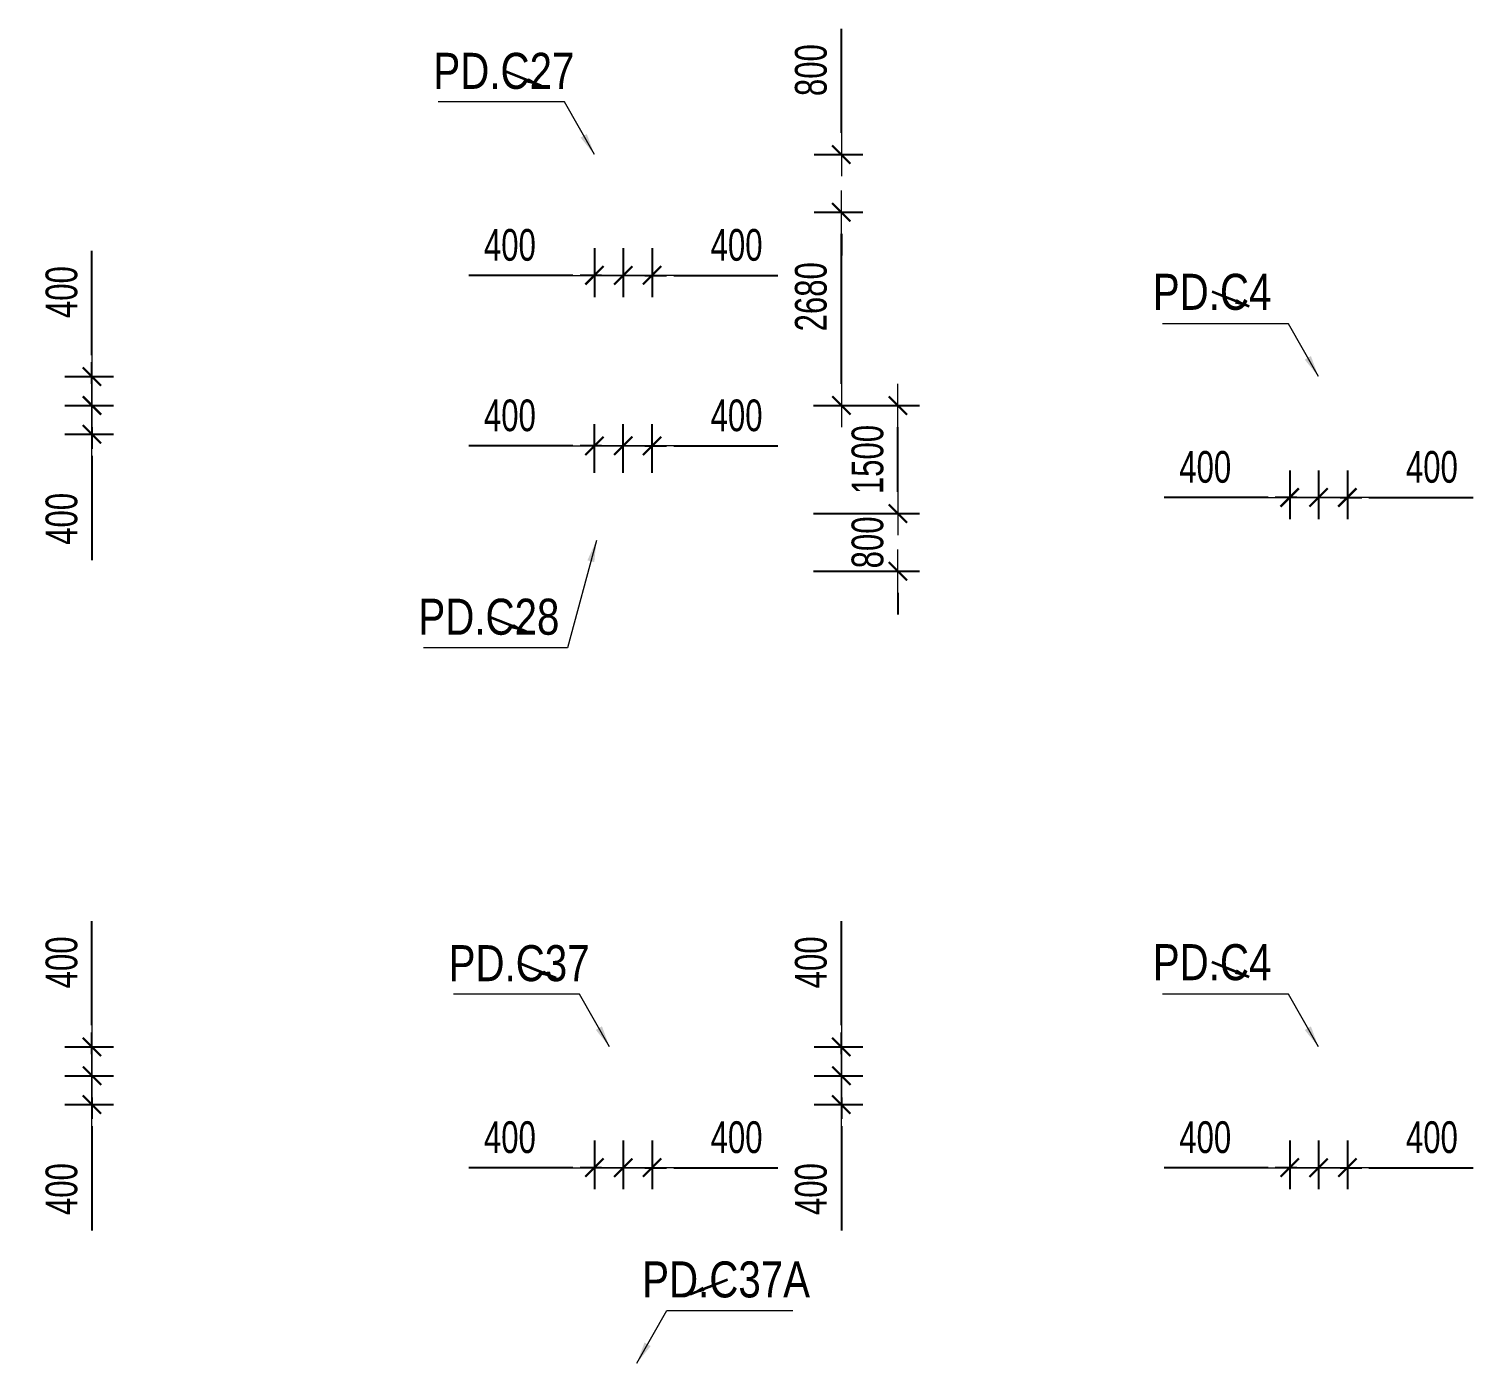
# Model space of a CAD drawing. Header units: millimetres. Extents: x -259680 to 286077, y -1281 to 94455.
# Drawn here: x 173701 to 193745, y 42713 to 61225 of the extents above; entities that cross this region are included whole.
import ezdxf
from ezdxf.enums import TextEntityAlignment as Align

# ---------------------------------------------------------------- set-up
doc = ezdxf.new("R2010")
doc.units = ezdxf.units.MM
doc.layers.get('Defpoints').update_dxf_attribs({"color": 151, "lineweight": 9})
for name, color, linetype, lineweight in [('$0$C1', 20, 'Continuous', 35), ('$1$NDC_S_ANNO', 7, 'Continuous', 20), ('$1$NDC_S_DIM', 1, 'Continuous', 15), ('NDC_S_DIM', 1, 'Continuous', 15)]:
    doc.layers.add(name, color=color, linetype=linetype, lineweight=lineweight)
doc.styles.add('$1$NDC_DIM', font='', dxfattribs={"width": 0.75})
doc.styles.add('$2$ARIAL', font='arial.ttf', dxfattribs={"width": 0.8})
doc.styles.add('NDC_DIM', font='', dxfattribs={"width": 0.75})
doc.styles.get('$1$NDC_DIM').set_extended_font_data('Dotum')
doc.styles.get('NDC_DIM').set_extended_font_data('Dotum')
doc.dimstyles.new('$0$NDC_dim_150', dxfattribs={"dimscale": 150, "dimtxt": 2.2, "dimasz": 1.5, "dimexe": 1.5, "dimexo": 2.5, "dimgap": 1, "dimtad": 1, "dimdec": 0, "dimzin": 0, "dimdsep": 46, "dimtxsty": '$1$NDC_DIM', "dimblk": '$1$DIMMARK', "dimcen": 0.09, "dimdle": 1.2, "dimclrd": 1, "dimclre": 1, "dimclrt": 3, "dimadec": 0, "dimazin": 0, "dimtfac": 1, "dimtdec": 0, "dimtix": 1, "dimtofl": 0, "dimtmove": 0, "dimatfit": 3, "dimfxl": 6, "dimfxlon": 1, "dimtolj": 1, "dimtzin": 0, "dimarcsym": 0})
doc.dimstyles.new('$1$NDC_dim_iso', dxfattribs={"dimtxt": 2.2, "dimasz": 1, "dimexe": 1.5, "dimexo": 2.5, "dimgap": 1, "dimtad": 1, "dimdec": 0, "dimzin": 0, "dimdsep": 46, "dimtxsty": '$1$NDC_DIM', "dimblk": '$1$DIMMARK', "dimcen": 0.09, "dimdle": 1.2, "dimclrd": 1, "dimclre": 1, "dimclrt": 3, "dimadec": 0, "dimazin": 0, "dimtfac": 1, "dimtdec": 0, "dimtix": 1, "dimtofl": 0, "dimtmove": 0, "dimatfit": 3, "dimfxl": 6, "dimfxlon": 1, "dimtolj": 1, "dimtzin": 0, "dimarcsym": 0})
doc.dimstyles.new('NDC_dim_200', dxfattribs={"dimscale": 200, "dimtxt": 2.2, "dimasz": 1.5, "dimexe": 1.5, "dimexo": 2.5, "dimgap": 1, "dimtad": 1, "dimdec": 0, "dimzin": 0, "dimdsep": 46, "dimtxsty": 'NDC_DIM', "dimblk": 'DIMMARK', "dimcen": 0.09, "dimdle": 1.2, "dimclrd": 1, "dimclre": 1, "dimclrt": 3, "dimadec": 0, "dimazin": 0, "dimtfac": 1, "dimtdec": 0, "dimtix": 1, "dimtofl": 0, "dimtmove": 0, "dimatfit": 3, "dimfxl": 6, "dimfxlon": 1, "dimtolj": 1, "dimtzin": 0, "dimarcsym": 0})

# ---------------------------------------------------------------- blocks, each defined once
blk = doc.blocks.new('$1$DIMMARK')
at = {"layer": '$1$NDC_S_DIM', "color": 1}
blk.add_line((-1.5, 0), (1, 0), dxfattribs=at)
at = {"layer": '$1$NDC_S_DIM', "color": 2, "const_width": 0.1}
blk.add_lwpolyline([(-0.424, -0.424), (0.424, 0.424)], dxfattribs=at)
blk = doc.blocks.new('DIMMARK')
at = {"layer": 'NDC_S_DIM', "color": 1}
blk.add_line((-1.5, 0), (1, 0), dxfattribs=at)
at = {"layer": 'NDC_S_DIM', "color": 2, "const_width": 0.1}
blk.add_lwpolyline([(-0.424, -0.424), (0.424, 0.424)], dxfattribs=at)
blk = doc.blocks.new('*D792')
at = {"layer": 'Defpoints', "color": 0, "ltscale": 100, "transparency": 16777216}
for p in [(191600, 55600), (192000, 55600), (192000, 54724)]:
    blk.add_point(p, dxfattribs=at)
at = {"layer": 'NDC_S_DIM', "color": 1, "lineweight": -2, "ltscale": 100, "transparency": 16777216}
for p, q in [((191600, 55100), (191600, 54424)), ((192000, 55100), (192000, 54424)), ((191300, 54724), (191000, 54724)), ((192300, 54724), (193745, 54724))]:
    blk.add_line(p, q, dxfattribs=at)
at = {"layer": 'NDC_S_DIM', "color": 1, "lineweight": -2, "ltscale": 100, "transparency": 16777216, "xscale": 300, "yscale": 300, "zscale": 300}
blk.add_blockref('DIMMARK', (191600, 54724), dxfattribs=at)
at = {"layer": 'NDC_S_DIM', "color": 1, "lineweight": -2, "ltscale": 100, "transparency": 16777216, "xscale": 300, "yscale": 300, "zscale": 300, "rotation": 180}
blk.add_blockref('DIMMARK', (192000, 54724), dxfattribs=at)
at = {"layer": 'NDC_S_DIM', "color": 3, "ltscale": 100, "transparency": 16777216, "insert": (193173, 55145), "char_height": 440, "attachment_point": 5, "style": 'NDC_DIM'}
blk.add_mtext('\\A1;400', dxfattribs=at)
blk = doc.blocks.new('*D793')
at = {"layer": 'Defpoints', "color": 0, "ltscale": 100, "transparency": 16777216}
for p in [(191200, 55600), (191600, 55600), (191600, 54724)]:
    blk.add_point(p, dxfattribs=at)
at = {"layer": 'NDC_S_DIM', "color": 1, "lineweight": -2, "ltscale": 100, "transparency": 16777216}
for p, q in [((191200, 55100), (191200, 54424)), ((191600, 55100), (191600, 54424)), ((190900, 54724), (189455, 54724)), ((191900, 54724), (192200, 54724))]:
    blk.add_line(p, q, dxfattribs=at)
at = {"layer": 'NDC_S_DIM', "color": 1, "lineweight": -2, "ltscale": 100, "transparency": 16777216, "xscale": 300, "yscale": 300, "zscale": 300}
blk.add_blockref('DIMMARK', (191200, 54724), dxfattribs=at)
at = {"layer": 'NDC_S_DIM', "color": 1, "lineweight": -2, "ltscale": 100, "transparency": 16777216, "xscale": 300, "yscale": 300, "zscale": 300, "rotation": 180}
blk.add_blockref('DIMMARK', (191600, 54724), dxfattribs=at)
at = {"layer": 'NDC_S_DIM', "color": 3, "ltscale": 100, "transparency": 16777216, "insert": (190027, 55145), "char_height": 440, "attachment_point": 5, "style": 'NDC_DIM'}
blk.add_mtext('\\A1;400', dxfattribs=at)
blk = doc.blocks.new('*D796')
at = {"layer": 'Defpoints', "color": 0, "ltscale": 100, "transparency": 16777216}
for p in [(181950, 58681), (182350, 58681), (182350, 57805)]:
    blk.add_point(p, dxfattribs=at)
at = {"layer": 'NDC_S_DIM', "color": 1, "lineweight": -2, "ltscale": 100, "transparency": 16777216}
for p, q in [((181950, 58181), (181950, 57505)), ((182350, 58181), (182350, 57505)), ((181650, 57805), (181350, 57805)), ((182650, 57805), (184095, 57805))]:
    blk.add_line(p, q, dxfattribs=at)
at = {"layer": 'NDC_S_DIM', "color": 1, "lineweight": -2, "ltscale": 100, "transparency": 16777216, "xscale": 300, "yscale": 300, "zscale": 300}
blk.add_blockref('DIMMARK', (181950, 57805), dxfattribs=at)
at = {"layer": 'NDC_S_DIM', "color": 1, "lineweight": -2, "ltscale": 100, "transparency": 16777216, "xscale": 300, "yscale": 300, "zscale": 300, "rotation": 180}
blk.add_blockref('DIMMARK', (182350, 57805), dxfattribs=at)
at = {"layer": 'NDC_S_DIM', "color": 3, "ltscale": 100, "transparency": 16777216, "insert": (183523, 58225), "char_height": 440, "attachment_point": 5, "style": 'NDC_DIM'}
blk.add_mtext('\\A1;400', dxfattribs=at)
blk = doc.blocks.new('*D797')
at = {"layer": 'Defpoints', "color": 0, "ltscale": 100, "transparency": 16777216}
for p in [(181550, 58681), (181950, 58681), (181950, 57805)]:
    blk.add_point(p, dxfattribs=at)
at = {"layer": 'NDC_S_DIM', "color": 1, "lineweight": -2, "ltscale": 100, "transparency": 16777216}
for p, q in [((181550, 58181), (181550, 57505)), ((181950, 58181), (181950, 57505)), ((181250, 57805), (179805, 57805)), ((182250, 57805), (182550, 57805))]:
    blk.add_line(p, q, dxfattribs=at)
at = {"layer": 'NDC_S_DIM', "color": 1, "lineweight": -2, "ltscale": 100, "transparency": 16777216, "xscale": 300, "yscale": 300, "zscale": 300}
blk.add_blockref('DIMMARK', (181550, 57805), dxfattribs=at)
at = {"layer": 'NDC_S_DIM', "color": 1, "lineweight": -2, "ltscale": 100, "transparency": 16777216, "xscale": 300, "yscale": 300, "zscale": 300, "rotation": 180}
blk.add_blockref('DIMMARK', (181950, 57805), dxfattribs=at)
at = {"layer": 'NDC_S_DIM', "color": 3, "ltscale": 100, "transparency": 16777216, "insert": (180377, 58225), "char_height": 440, "attachment_point": 5, "style": 'NDC_DIM'}
blk.add_mtext('\\A1;400', dxfattribs=at)
blk = doc.blocks.new('*D798')
at = {"layer": 'Defpoints', "color": 0, "ltscale": 100, "transparency": 16777216}
for p in [(184101, 59481), (184977, 59481), (184101, 58681)]:
    blk.add_point(p, dxfattribs=at)
at = {"layer": 'NDC_S_DIM', "color": 1, "lineweight": -2, "ltscale": 100, "transparency": 16777216}
for p, q in [((184977, 59781), (184977, 61225)), ((184601, 59481), (185277, 59481)), ((184601, 58681), (185277, 58681)), ((184977, 58381), (184977, 58081))]:
    blk.add_line(p, q, dxfattribs=at)
at = {"layer": 'NDC_S_DIM', "color": 1, "lineweight": -2, "ltscale": 100, "transparency": 16777216, "xscale": 300, "yscale": 300, "zscale": 300}
for p, rotation in [((184977, 59481), 270), ((184977, 58681), 90)]:
    blk.add_blockref('DIMMARK', p, dxfattribs=dict(at, rotation=rotation))
at = {"layer": 'NDC_S_DIM', "color": 3, "ltscale": 100, "transparency": 16777216, "insert": (184556, 60653), "char_height": 440, "attachment_point": 5, "rotation": 90, "style": 'NDC_DIM'}
blk.add_mtext('\\A1;800', dxfattribs=at)
blk = doc.blocks.new('*D799')
at = {"layer": 'Defpoints', "color": 0, "ltscale": 100, "transparency": 16777216}
for p in [(184101, 58681), (184977, 58681), (184101, 56001)]:
    blk.add_point(p, dxfattribs=at)
at = {"layer": 'NDC_S_DIM', "color": 1, "lineweight": -2, "ltscale": 100, "transparency": 16777216}
for p, q in [((184601, 58681), (185277, 58681)), ((184977, 56301), (184977, 58381)), ((184601, 56001), (185277, 56001))]:
    blk.add_line(p, q, dxfattribs=at)
at = {"layer": 'NDC_S_DIM', "color": 1, "lineweight": -2, "ltscale": 100, "transparency": 16777216, "xscale": 300, "yscale": 300, "zscale": 300}
for p, rotation in [((184977, 58681), 90), ((184977, 56001), 270)]:
    blk.add_blockref('DIMMARK', p, dxfattribs=dict(at, rotation=rotation))
at = {"layer": 'NDC_S_DIM', "color": 3, "ltscale": 100, "transparency": 16777216, "insert": (184556, 57508), "char_height": 440, "attachment_point": 5, "rotation": 90, "style": 'NDC_DIM'}
blk.add_mtext('\\A1;2680', dxfattribs=at)
blk = doc.blocks.new('*D802')
at = {"layer": 'Defpoints', "color": 0, "ltscale": 100, "transparency": 16777216}
for p in [(173701, 56400), (174577, 56400), (173701, 56000)]:
    blk.add_point(p, dxfattribs=at)
at = {"layer": 'NDC_S_DIM', "color": 1, "lineweight": -2, "ltscale": 100, "transparency": 16777216}
for p, q in [((174577, 56700), (174577, 58145)), ((174201, 56400), (174877, 56400)), ((174201, 56000), (174877, 56000)), ((174577, 55700), (174577, 55400))]:
    blk.add_line(p, q, dxfattribs=at)
at = {"layer": 'NDC_S_DIM', "color": 1, "lineweight": -2, "ltscale": 100, "transparency": 16777216, "xscale": 300, "yscale": 300, "zscale": 300}
for p, rotation in [((174577, 56400), 270), ((174577, 56000), 90)]:
    blk.add_blockref('DIMMARK', p, dxfattribs=dict(at, rotation=rotation))
at = {"layer": 'NDC_S_DIM', "color": 3, "ltscale": 100, "transparency": 16777216, "insert": (174156, 57573), "char_height": 440, "attachment_point": 5, "rotation": 90, "style": 'NDC_DIM'}
blk.add_mtext('\\A1;400', dxfattribs=at)
blk = doc.blocks.new('*D803')
at = {"layer": 'Defpoints', "color": 0, "ltscale": 100, "transparency": 16777216}
for p in [(173701, 56000), (174577, 56000), (173701, 55600)]:
    blk.add_point(p, dxfattribs=at)
at = {"layer": 'NDC_S_DIM', "color": 1, "lineweight": -2, "ltscale": 100, "transparency": 16777216}
for p, q in [((174577, 56300), (174577, 56600)), ((174201, 56000), (174877, 56000)), ((174201, 55600), (174877, 55600)), ((174577, 55300), (174577, 53855))]:
    blk.add_line(p, q, dxfattribs=at)
at = {"layer": 'NDC_S_DIM', "color": 1, "lineweight": -2, "ltscale": 100, "transparency": 16777216, "xscale": 300, "yscale": 300, "zscale": 300}
for p, rotation in [((174577, 56000), 270), ((174577, 55600), 90)]:
    blk.add_blockref('DIMMARK', p, dxfattribs=dict(at, rotation=rotation))
at = {"layer": 'NDC_S_DIM', "color": 3, "ltscale": 100, "transparency": 16777216, "insert": (174156, 54427), "char_height": 440, "attachment_point": 5, "rotation": 90, "style": 'NDC_DIM'}
blk.add_mtext('\\A1;400', dxfattribs=at)
blk = doc.blocks.new('*D814')
at = {"layer": 'Defpoints', "color": 0, "ltscale": 100, "transparency": 16777216}
for p in [(173701, 47100), (174577, 47100), (173701, 46700)]:
    blk.add_point(p, dxfattribs=at)
at = {"layer": 'NDC_S_DIM', "color": 1, "lineweight": -2, "ltscale": 100, "transparency": 16777216}
for p, q in [((174577, 47400), (174577, 48845)), ((174201, 47100), (174877, 47100)), ((174201, 46700), (174877, 46700)), ((174577, 46400), (174577, 46100))]:
    blk.add_line(p, q, dxfattribs=at)
at = {"layer": 'NDC_S_DIM', "color": 1, "lineweight": -2, "ltscale": 100, "transparency": 16777216, "xscale": 300, "yscale": 300, "zscale": 300}
for p, rotation in [((174577, 47100), 270), ((174577, 46700), 90)]:
    blk.add_blockref('DIMMARK', p, dxfattribs=dict(at, rotation=rotation))
at = {"layer": 'NDC_S_DIM', "color": 3, "ltscale": 100, "transparency": 16777216, "insert": (174156, 48273), "char_height": 440, "attachment_point": 5, "rotation": 90, "style": 'NDC_DIM'}
blk.add_mtext('\\A1;400', dxfattribs=at)
blk = doc.blocks.new('*D815')
at = {"layer": 'Defpoints', "color": 0, "ltscale": 100, "transparency": 16777216}
for p in [(173701, 46700), (174577, 46700), (173701, 46300)]:
    blk.add_point(p, dxfattribs=at)
at = {"layer": 'NDC_S_DIM', "color": 1, "lineweight": -2, "ltscale": 100, "transparency": 16777216}
for p, q in [((174577, 47000), (174577, 47300)), ((174201, 46700), (174877, 46700)), ((174201, 46300), (174877, 46300)), ((174577, 46000), (174577, 44555))]:
    blk.add_line(p, q, dxfattribs=at)
at = {"layer": 'NDC_S_DIM', "color": 1, "lineweight": -2, "ltscale": 100, "transparency": 16777216, "xscale": 300, "yscale": 300, "zscale": 300}
for p, rotation in [((174577, 46700), 270), ((174577, 46300), 90)]:
    blk.add_blockref('DIMMARK', p, dxfattribs=dict(at, rotation=rotation))
at = {"layer": 'NDC_S_DIM', "color": 3, "ltscale": 100, "transparency": 16777216, "insert": (174156, 45127), "char_height": 440, "attachment_point": 5, "rotation": 90, "style": 'NDC_DIM'}
blk.add_mtext('\\A1;400', dxfattribs=at)
blk = doc.blocks.new('*D816')
at = {"layer": 'Defpoints', "color": 0, "ltscale": 100, "transparency": 16777216}
for p in [(181950, 46300), (182350, 46300), (182350, 45424)]:
    blk.add_point(p, dxfattribs=at)
at = {"layer": 'NDC_S_DIM', "color": 1, "lineweight": -2, "ltscale": 100, "transparency": 16777216}
for p, q in [((181950, 45800), (181950, 45124)), ((182350, 45800), (182350, 45124)), ((181650, 45424), (181350, 45424)), ((182650, 45424), (184095, 45424))]:
    blk.add_line(p, q, dxfattribs=at)
at = {"layer": 'NDC_S_DIM', "color": 1, "lineweight": -2, "ltscale": 100, "transparency": 16777216, "xscale": 300, "yscale": 300, "zscale": 300}
blk.add_blockref('DIMMARK', (181950, 45424), dxfattribs=at)
at = {"layer": 'NDC_S_DIM', "color": 1, "lineweight": -2, "ltscale": 100, "transparency": 16777216, "xscale": 300, "yscale": 300, "zscale": 300, "rotation": 180}
blk.add_blockref('DIMMARK', (182350, 45424), dxfattribs=at)
at = {"layer": 'NDC_S_DIM', "color": 3, "ltscale": 100, "transparency": 16777216, "insert": (183523, 45845), "char_height": 440, "attachment_point": 5, "style": 'NDC_DIM'}
blk.add_mtext('\\A1;400', dxfattribs=at)
blk = doc.blocks.new('*D817')
at = {"layer": 'Defpoints', "color": 0, "ltscale": 100, "transparency": 16777216}
for p in [(181550, 46300), (181950, 46300), (181950, 45424)]:
    blk.add_point(p, dxfattribs=at)
at = {"layer": 'NDC_S_DIM', "color": 1, "lineweight": -2, "ltscale": 100, "transparency": 16777216}
for p, q in [((181550, 45800), (181550, 45124)), ((181950, 45800), (181950, 45124)), ((181250, 45424), (179805, 45424)), ((182250, 45424), (182550, 45424))]:
    blk.add_line(p, q, dxfattribs=at)
at = {"layer": 'NDC_S_DIM', "color": 1, "lineweight": -2, "ltscale": 100, "transparency": 16777216, "xscale": 300, "yscale": 300, "zscale": 300}
blk.add_blockref('DIMMARK', (181550, 45424), dxfattribs=at)
at = {"layer": 'NDC_S_DIM', "color": 1, "lineweight": -2, "ltscale": 100, "transparency": 16777216, "xscale": 300, "yscale": 300, "zscale": 300, "rotation": 180}
blk.add_blockref('DIMMARK', (181950, 45424), dxfattribs=at)
at = {"layer": 'NDC_S_DIM', "color": 3, "ltscale": 100, "transparency": 16777216, "insert": (180377, 45845), "char_height": 440, "attachment_point": 5, "style": 'NDC_DIM'}
blk.add_mtext('\\A1;400', dxfattribs=at)
blk = doc.blocks.new('*D818')
at = {"layer": 'Defpoints', "color": 0, "ltscale": 100, "transparency": 16777216}
for p in [(184101, 47100), (184977, 47100), (184101, 46700)]:
    blk.add_point(p, dxfattribs=at)
at = {"layer": 'NDC_S_DIM', "color": 1, "lineweight": -2, "ltscale": 100, "transparency": 16777216}
for p, q in [((184977, 47400), (184977, 48845)), ((184601, 47100), (185277, 47100)), ((184601, 46700), (185277, 46700)), ((184977, 46400), (184977, 46100))]:
    blk.add_line(p, q, dxfattribs=at)
at = {"layer": 'NDC_S_DIM', "color": 1, "lineweight": -2, "ltscale": 100, "transparency": 16777216, "xscale": 300, "yscale": 300, "zscale": 300}
for p, rotation in [((184977, 47100), 270), ((184977, 46700), 90)]:
    blk.add_blockref('DIMMARK', p, dxfattribs=dict(at, rotation=rotation))
at = {"layer": 'NDC_S_DIM', "color": 3, "ltscale": 100, "transparency": 16777216, "insert": (184556, 48273), "char_height": 440, "attachment_point": 5, "rotation": 90, "style": 'NDC_DIM'}
blk.add_mtext('\\A1;400', dxfattribs=at)
blk = doc.blocks.new('*D819')
at = {"layer": 'Defpoints', "color": 0, "ltscale": 100, "transparency": 16777216}
for p in [(184101, 46700), (184977, 46700), (184101, 46300)]:
    blk.add_point(p, dxfattribs=at)
at = {"layer": 'NDC_S_DIM', "color": 1, "lineweight": -2, "ltscale": 100, "transparency": 16777216}
for p, q in [((184977, 47000), (184977, 47300)), ((184601, 46700), (185277, 46700)), ((184601, 46300), (185277, 46300)), ((184977, 46000), (184977, 44555))]:
    blk.add_line(p, q, dxfattribs=at)
at = {"layer": 'NDC_S_DIM', "color": 1, "lineweight": -2, "ltscale": 100, "transparency": 16777216, "xscale": 300, "yscale": 300, "zscale": 300}
for p, rotation in [((184977, 46700), 270), ((184977, 46300), 90)]:
    blk.add_blockref('DIMMARK', p, dxfattribs=dict(at, rotation=rotation))
at = {"layer": 'NDC_S_DIM', "color": 3, "ltscale": 100, "transparency": 16777216, "insert": (184556, 45127), "char_height": 440, "attachment_point": 5, "rotation": 90, "style": 'NDC_DIM'}
blk.add_mtext('\\A1;400', dxfattribs=at)
blk = doc.blocks.new('*D820')
at = {"layer": 'Defpoints', "color": 0, "ltscale": 100, "transparency": 16777216}
for p in [(191600, 46300), (192000, 46300), (192000, 45424)]:
    blk.add_point(p, dxfattribs=at)
at = {"layer": 'NDC_S_DIM', "color": 1, "lineweight": -2, "ltscale": 100, "transparency": 16777216}
for p, q in [((191600, 45800), (191600, 45124)), ((192000, 45800), (192000, 45124)), ((191300, 45424), (191000, 45424)), ((192300, 45424), (193745, 45424))]:
    blk.add_line(p, q, dxfattribs=at)
at = {"layer": 'NDC_S_DIM', "color": 1, "lineweight": -2, "ltscale": 100, "transparency": 16777216, "xscale": 300, "yscale": 300, "zscale": 300}
blk.add_blockref('DIMMARK', (191600, 45424), dxfattribs=at)
at = {"layer": 'NDC_S_DIM', "color": 1, "lineweight": -2, "ltscale": 100, "transparency": 16777216, "xscale": 300, "yscale": 300, "zscale": 300, "rotation": 180}
blk.add_blockref('DIMMARK', (192000, 45424), dxfattribs=at)
at = {"layer": 'NDC_S_DIM', "color": 3, "ltscale": 100, "transparency": 16777216, "insert": (193173, 45845), "char_height": 440, "attachment_point": 5, "style": 'NDC_DIM'}
blk.add_mtext('\\A1;400', dxfattribs=at)
blk = doc.blocks.new('*D821')
at = {"layer": 'Defpoints', "color": 0, "ltscale": 100, "transparency": 16777216}
for p in [(191200, 46300), (191600, 46300), (191600, 45424)]:
    blk.add_point(p, dxfattribs=at)
at = {"layer": 'NDC_S_DIM', "color": 1, "lineweight": -2, "ltscale": 100, "transparency": 16777216}
for p, q in [((191200, 45800), (191200, 45124)), ((191600, 45800), (191600, 45124)), ((190900, 45424), (189455, 45424)), ((191900, 45424), (192200, 45424))]:
    blk.add_line(p, q, dxfattribs=at)
at = {"layer": 'NDC_S_DIM', "color": 1, "lineweight": -2, "ltscale": 100, "transparency": 16777216, "xscale": 300, "yscale": 300, "zscale": 300}
blk.add_blockref('DIMMARK', (191200, 45424), dxfattribs=at)
at = {"layer": 'NDC_S_DIM', "color": 1, "lineweight": -2, "ltscale": 100, "transparency": 16777216, "xscale": 300, "yscale": 300, "zscale": 300, "rotation": 180}
blk.add_blockref('DIMMARK', (191600, 45424), dxfattribs=at)
at = {"layer": 'NDC_S_DIM', "color": 3, "ltscale": 100, "transparency": 16777216, "insert": (190027, 45845), "char_height": 440, "attachment_point": 5, "style": 'NDC_DIM'}
blk.add_mtext('\\A1;400', dxfattribs=at)
blk = doc.blocks.new('*D1088')
at = {"layer": 'Defpoints', "color": 0, "ltscale": 100, "transparency": 16777216}
for p in [(182350, 55440), (181950, 54564), (182350, 54564)]:
    blk.add_point(p, dxfattribs=at)
at = {"layer": 'NDC_S_DIM', "color": 1, "lineweight": -2, "ltscale": 100, "transparency": 16777216}
for p, q in [((181950, 55064), (181950, 55740)), ((182350, 55064), (182350, 55740)), ((181650, 55440), (181350, 55440)), ((182650, 55440), (184095, 55440))]:
    blk.add_line(p, q, dxfattribs=at)
at = {"layer": 'NDC_S_DIM', "color": 1, "lineweight": -2, "ltscale": 100, "transparency": 16777216, "xscale": 300, "yscale": 300, "zscale": 300}
blk.add_blockref('DIMMARK', (181950, 55440), dxfattribs=at)
at = {"layer": 'NDC_S_DIM', "color": 1, "lineweight": -2, "ltscale": 100, "transparency": 16777216, "xscale": 300, "yscale": 300, "zscale": 300, "rotation": 180}
blk.add_blockref('DIMMARK', (182350, 55440), dxfattribs=at)
at = {"layer": 'NDC_S_DIM', "color": 3, "ltscale": 100, "transparency": 16777216, "insert": (183523, 55860), "char_height": 440, "attachment_point": 5, "style": 'NDC_DIM'}
blk.add_mtext('\\A1;400', dxfattribs=at)
blk = doc.blocks.new('*D1089')
at = {"layer": 'Defpoints', "color": 0, "ltscale": 100, "transparency": 16777216}
for p in [(181950, 55440), (181550, 54564), (181950, 54564)]:
    blk.add_point(p, dxfattribs=at)
at = {"layer": 'NDC_S_DIM', "color": 1, "lineweight": -2, "ltscale": 100, "transparency": 16777216}
for p, q in [((181550, 55064), (181550, 55740)), ((181950, 55064), (181950, 55740)), ((181250, 55440), (179805, 55440)), ((182250, 55440), (182550, 55440))]:
    blk.add_line(p, q, dxfattribs=at)
at = {"layer": 'NDC_S_DIM', "color": 1, "lineweight": -2, "ltscale": 100, "transparency": 16777216, "xscale": 300, "yscale": 300, "zscale": 300}
blk.add_blockref('DIMMARK', (181550, 55440), dxfattribs=at)
at = {"layer": 'NDC_S_DIM', "color": 1, "lineweight": -2, "ltscale": 100, "transparency": 16777216, "xscale": 300, "yscale": 300, "zscale": 300, "rotation": 180}
blk.add_blockref('DIMMARK', (181950, 55440), dxfattribs=at)
at = {"layer": 'NDC_S_DIM', "color": 3, "ltscale": 100, "transparency": 16777216, "insert": (180377, 55860), "char_height": 440, "attachment_point": 5, "style": 'NDC_DIM'}
blk.add_mtext('\\A1;400', dxfattribs=at)
blk = doc.blocks.new('*D1090')
at = {"layer": 'Defpoints', "color": 0, "ltscale": 100, "transparency": 16777216}
for p in [(184089, 54500), (185762, 54500), (184089, 53700)]:
    blk.add_point(p, dxfattribs=at)
at = {"layer": 'NDC_S_DIM', "color": 1, "lineweight": -2, "ltscale": 100, "transparency": 16777216}
for p, q in [((185762, 54800), (185762, 55100)), ((184589, 54500), (186062, 54500)), ((184589, 53700), (186062, 53700)), ((185762, 53400), (185762, 53100))]:
    blk.add_line(p, q, dxfattribs=at)
at = {"layer": 'NDC_S_DIM', "color": 1, "lineweight": -2, "ltscale": 100, "transparency": 16777216, "xscale": 300, "yscale": 300, "zscale": 300}
for p, rotation in [((185762, 54500), 270), ((185762, 53700), 90)]:
    blk.add_blockref('DIMMARK', p, dxfattribs=dict(at, rotation=rotation))
at = {"layer": 'NDC_S_DIM', "color": 3, "ltscale": 100, "transparency": 16777216, "insert": (185342, 54100), "char_height": 440, "attachment_point": 5, "rotation": 90, "style": 'NDC_DIM'}
blk.add_mtext('\\A1;800', dxfattribs=at)
blk = doc.blocks.new('*D1091')
at = {"layer": 'Defpoints', "color": 0, "ltscale": 100, "transparency": 16777216}
for p in [(184089, 56000), (185762, 56000), (184089, 54500)]:
    blk.add_point(p, dxfattribs=at)
at = {"layer": 'NDC_S_DIM', "color": 1, "lineweight": -2, "ltscale": 100, "transparency": 16777216}
for p, q in [((184589, 56000), (186062, 56000)), ((185762, 54800), (185762, 55700)), ((184589, 54500), (186062, 54500))]:
    blk.add_line(p, q, dxfattribs=at)
at = {"layer": 'NDC_S_DIM', "color": 1, "lineweight": -2, "ltscale": 100, "transparency": 16777216, "xscale": 300, "yscale": 300, "zscale": 300}
for p, rotation in [((185762, 56000), 90), ((185762, 54500), 270)]:
    blk.add_blockref('DIMMARK', p, dxfattribs=dict(at, rotation=rotation))
at = {"layer": 'NDC_S_DIM', "color": 3, "ltscale": 100, "transparency": 16777216, "insert": (185342, 55250), "char_height": 440, "attachment_point": 5, "rotation": 90, "style": 'NDC_DIM'}
blk.add_mtext('\\A1;1500', dxfattribs=at)
blk = doc.blocks.new('*U220')
at = {"layer": '$1$NDC_S_ANNO', "ltscale": 0.8, "style": '$2$ARIAL', "width": 0.8}
blk.add_attdef('TEN', text='', height=2.5, dxfattribs=at).set_placement((-2.58, 1.03), align=Align.MIDDLE_CENTER)
at = {"layer": '$1$NDC_S_ANNO', "ltscale": 0.8, "style": '$2$ARIAL', "width": 0.8, "flags": 1}
blk.add_attdef('CHU_THICH', text='', height=2.5, dxfattribs=at).set_placement((0, 0), align=Align.MIDDLE_CENTER)
at = {"layer": 'Defpoints'}
blk.add_leader([(0, 0), (-2.58, 1.03)], dimstyle='$1$NDC_dim_iso', override={"dimgap": 0.625, "dimtad": 0}, dxfattribs=at)
blk = doc.blocks.new('$0$co t check')
at = {"layer": '$0$C1', "xscale": 200, "yscale": 200, "zscale": 200}
for p, values in [((178769, 60437), {'TEN': 'PD.C27'}), ((188598, 57371), {'TEN': 'PD.C4'}), ((178561, 52863), {'TEN': 'PD.C28'}), ((178980, 48056), {'TEN': 'PD.C37'}), ((188598, 48070), {'TEN': 'PD.C4'})]:
    blk.add_blockref('*U220', p, dxfattribs=at).add_auto_attribs(values)
at = {"layer": '$0$C1'}
ref = blk.add_blockref('*U220', (180839, 43669), dxfattribs=dict(at, xscale=-200, yscale=200, zscale=200))
ref.add_attrib('TEN', 'PD.C37A', dxfattribs={"layer": '$1$NDC_S_ANNO', "ltscale": 0.8, "height": 500, "style": '$2$ARIAL', "width": 0.8}).set_placement((181337, 43874), align=Align.MIDDLE_CENTER)
for points in [[(179509, 59481), (179092, 60212), (177343, 60212)], [(189559, 56400), (189142, 57132), (187393, 57132)], [(179538, 54128), (179136, 52639), (177135, 52639)], [(179720, 47100), (179303, 47832), (177553, 47832)], [(189559, 47099), (189142, 47831), (187393, 47831)], [(180099, 42713), (180516, 43445), (182265, 43445)]]:
    blk.add_leader(points, dimstyle='$0$NDC_dim_150', override={"dimasz": 2, "dimgap": 1, "dimtad": 0}, dxfattribs=at)

msp = doc.modelspace()

# ---------------------------------------------------------------- block references
at = {"layer": '$1$NDC_S_DIM'}
msp.add_blockref('$0$co t check', (2040.6, 0), dxfattribs=at)

# ---------------------------------------------------------------- dimensions: what is measured, and where the dimension line sits
at = {"layer": 'NDC_S_DIM', "ltscale": 100}
for base, p1, p2, picture, middle in [((184976.7, 59480.7), (184101.2, 58680.7), (184101.2, 59480.7), '*D798', (184976.7, 60653.2)), ((184976.7, 58680.7), (184101.2, 56001), (184101.2, 58680.7), '*D799', (184976.7, 57508.2)), ((174576.7, 56400), (173701.2, 56000), (173701.2, 56400), '*D802', (174576.7, 57572.5)), ((174576.7, 56000), (173701.2, 55600), (173701.2, 56000), '*D803', (174576.7, 54427.5)), ((174576.7, 47100), (173701.2, 46700), (173701.2, 47100), '*D814', (174576.7, 48272.5)), ((184976.7, 47100), (184101.2, 46700), (184101.2, 47100), '*D818', (184976.7, 48272.5)), ((174576.7, 46700), (173701.2, 46300), (173701.2, 46700), '*D815', (174576.7, 45127.5)), ((184976.7, 46700), (184101.2, 46300), (184101.2, 46700), '*D819', (184976.7, 45127.5))]:
    dim = msp.add_linear_dim(base=base, p1=p1, p2=p2, angle=90, dimstyle='NDC_dim_200', dxfattribs=at)
    dim.commit()
    dim.dimension.update_dxf_attribs({"geometry": picture, "text_midpoint": middle, "dimtype": 160})
for base, p1, p2, picture, middle in [((181950, 57805.1), (181550, 58680.7), (181950, 58680.7), '*D797', (180377.5, 57805.1)), ((182350, 57805.1), (181950, 58680.7), (182350, 58680.7), '*D796', (183522.5, 57805.1)), ((181950, 55439.7), (181550, 54564.1), (181950, 54564.1), '*D1089', (180377.5, 55439.7)), ((182350, 55439.7), (181950, 54564.1), (182350, 54564.1), '*D1088', (183522.5, 55439.7)), ((191600, 54724.4), (191200, 55600), (191600, 55600), '*D793', (190027.5, 54724.4)), ((192000, 54724.4), (191600, 55600), (192000, 55600), '*D792', (193172.5, 54724.4)), ((181950, 45424.4), (181550, 46300), (181950, 46300), '*D817', (180377.5, 45424.4)), ((182350, 45424.4), (181950, 46300), (182350, 46300), '*D816', (183522.5, 45424.4)), ((191600, 45424.4), (191200, 46300), (191600, 46300), '*D821', (190027.5, 45424.4)), ((192000, 45424.4), (191600, 46300), (192000, 46300), '*D820', (193172.5, 45424.4))]:
    dim = msp.add_linear_dim(base=base, p1=p1, p2=p2, dimstyle='NDC_dim_200', dxfattribs=at)
    dim.commit()
    dim.dimension.update_dxf_attribs({"geometry": picture, "text_midpoint": middle, "dimtype": 160})
for base, p1, p2, picture, middle in [((185762.4, 56000), (184089.3, 54500), (184089.3, 56000), '*D1091', (185342.1, 55250)), ((185762.4, 54500), (184089.3, 53700), (184089.3, 54500), '*D1090', (185342.1, 54100))]:
    dim = msp.add_linear_dim(base=base, p1=p1, p2=p2, angle=90, dimstyle='NDC_dim_200', dxfattribs=at)
    dim.commit()
    dim.dimension.update_dxf_attribs({"geometry": picture, "text_midpoint": middle})

doc.saveas('drawing.dxf')
